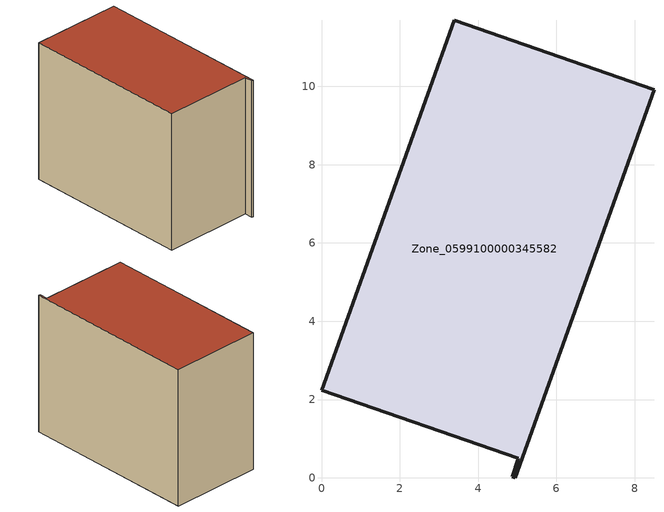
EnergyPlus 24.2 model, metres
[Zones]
Zone_0599100000345582
 floor ground (C_G): 5.02,0.5 0,2.24 3.39,11.69 8.49,9.91 4.95,0 4.87,0.03 z0
 wall outside (C_F): 8.49,9.91 3.39,11.69 0,2.24 5.02,0.5 4.87,0.03 4.95,0 8.49,9.91 z0:8.22
 roof outside (C_R): 4.95,0 8.49,9.91 3.39,11.69 0,2.24 5.02,0.5 4.87,0.03 z8.22
[BUILDING]
Pand.0599100000345582: North Axis=0; Terrain=City; Loads Convergence Tolerance Value=0.04; Temperature Convergence Tolerance Value=0.4; Solar Distribution=FullExterior; Maximum Number of Warmup Days=25; Minimum Number of Warmup Days=1
[Site:Location]
Rotterdam.The.Hague.AP_ZH_NLD Design_Conditions: Latitude=51.96; Longitude=4.45; Time Zone=1; Elevation=-4.5
[SITE:GROUNDTEMPERATURE:BUILDINGSURFACE]
18, 18, 18, 18, 18, 18, 18, 18, 18, 18, 18, 18
[MATERIAL] Thermal Absorptance=0.9; Solar Absorptance=0.7; Visible Absorptance=0.7
Name | Roughness | Thickness | Conductivity | Density | Specific Heat
G.TI.1992-2005 | MediumSmooth | 0.15 | 0.06 | 540 | 1210
F.TI.1992-2005 | Rough | 0.3 | 0.12 | 1920 | 840
R.TI.1992-2005 | MediumRough | 0.2 | 0.08 | 1500 | 1000
[CONSTRUCTION]
C_G: G.TI.1992-2005
C_F: F.TI.1992-2005
C_R: R.TI.1992-2005
[ZONE]
Zone_0599100000345582: Type=1; Multiplier=1; Ceiling Height=Autocalculate; Volume=Autocalculate; Floor Area=autocalculate; Part of Total Floor Area=Yes
[ZONEINFILTRATION:DESIGNFLOWRATE]
Infil_Zone_0599100000345582: Zone or ZoneList or Space or SpaceList=Zone_0599100000345582; Schedule=AlwaysOn; Design Flow Rate Calculation Method=Flow/Area; Flow Rate per Floor Area=0.0015; Constant Term Coefficient=1; Temperature Term Coefficient=0; Velocity Term Coefficient=0; Velocity Squared Term Coefficient=0
[HVACTEMPLATE:ZONE:IDEALLOADSAIRSYSTEM]
Zone_0599100000345582: Maximum Heating Supply Air Temperature=50; Minimum Cooling Supply Air Temperature=13; Maximum Heating Supply Air Humidity Ratio=0.0156; Minimum Cooling Supply Air Humidity Ratio=0.0077; Heating Limit=NoLimit; Cooling Limit=NoLimit; Dehumidification Control Type=ConstantSensibleHeatRatio; Cooling Sensible Heat Ratio=0.7; Dehumidification Setpoint=60; Humidification Control Type=None; Humidification Setpoint=30; Outdoor Air Method=None; Outdoor Air Flow Rate per Person=0.00944; Outdoor Air Flow Rate per Zone Floor Area=0; Outdoor Air Flow Rate per Zone=0; Demand Controlled Ventilation Type=None; Outdoor Air Economizer Type=NoEconomizer; Heat Recovery Type=None; Sensible Heat Recovery Effectiveness=0.7; Latent Heat Recovery Effectiveness=0.65
[ZONECONTROL:THERMOSTAT]
ThermostatControl_Zone_0599100000345582: Zone or ZoneList=Zone_0599100000345582; Control Type Schedule=DualSetpointControlType; Control 1=Thermostat_Zone_0599100000345582; Temperature Difference Between Cutout And Setpoint=0
[THERMOSTATSETPOINT:DUALSETPOINT]
Thermostat_Zone_0599100000345582: Heating Setpoint Temperature Schedule=HeatingSetpoint_Zone_0599100000345582; Cooling Setpoint Temperature Schedule=CoolingSetpoint_Zone_0599100000345582
[SCHEDULE:COMPACT]
HeatingSetpoint_Zone_0599100000345582: Through: 12/31, For: AllDays, Until: 24:00, 21
CoolingSetpoint_Zone_0599100000345582: Through: 12/31, For: AllDays, Until: 24:00, 24
DualSetpointControlType: Through: 12/31, For: AllDays, Until: 24:00, 4
AlwaysOn: Through: 12/31, For: AllDays, Until: 24:00, 1
